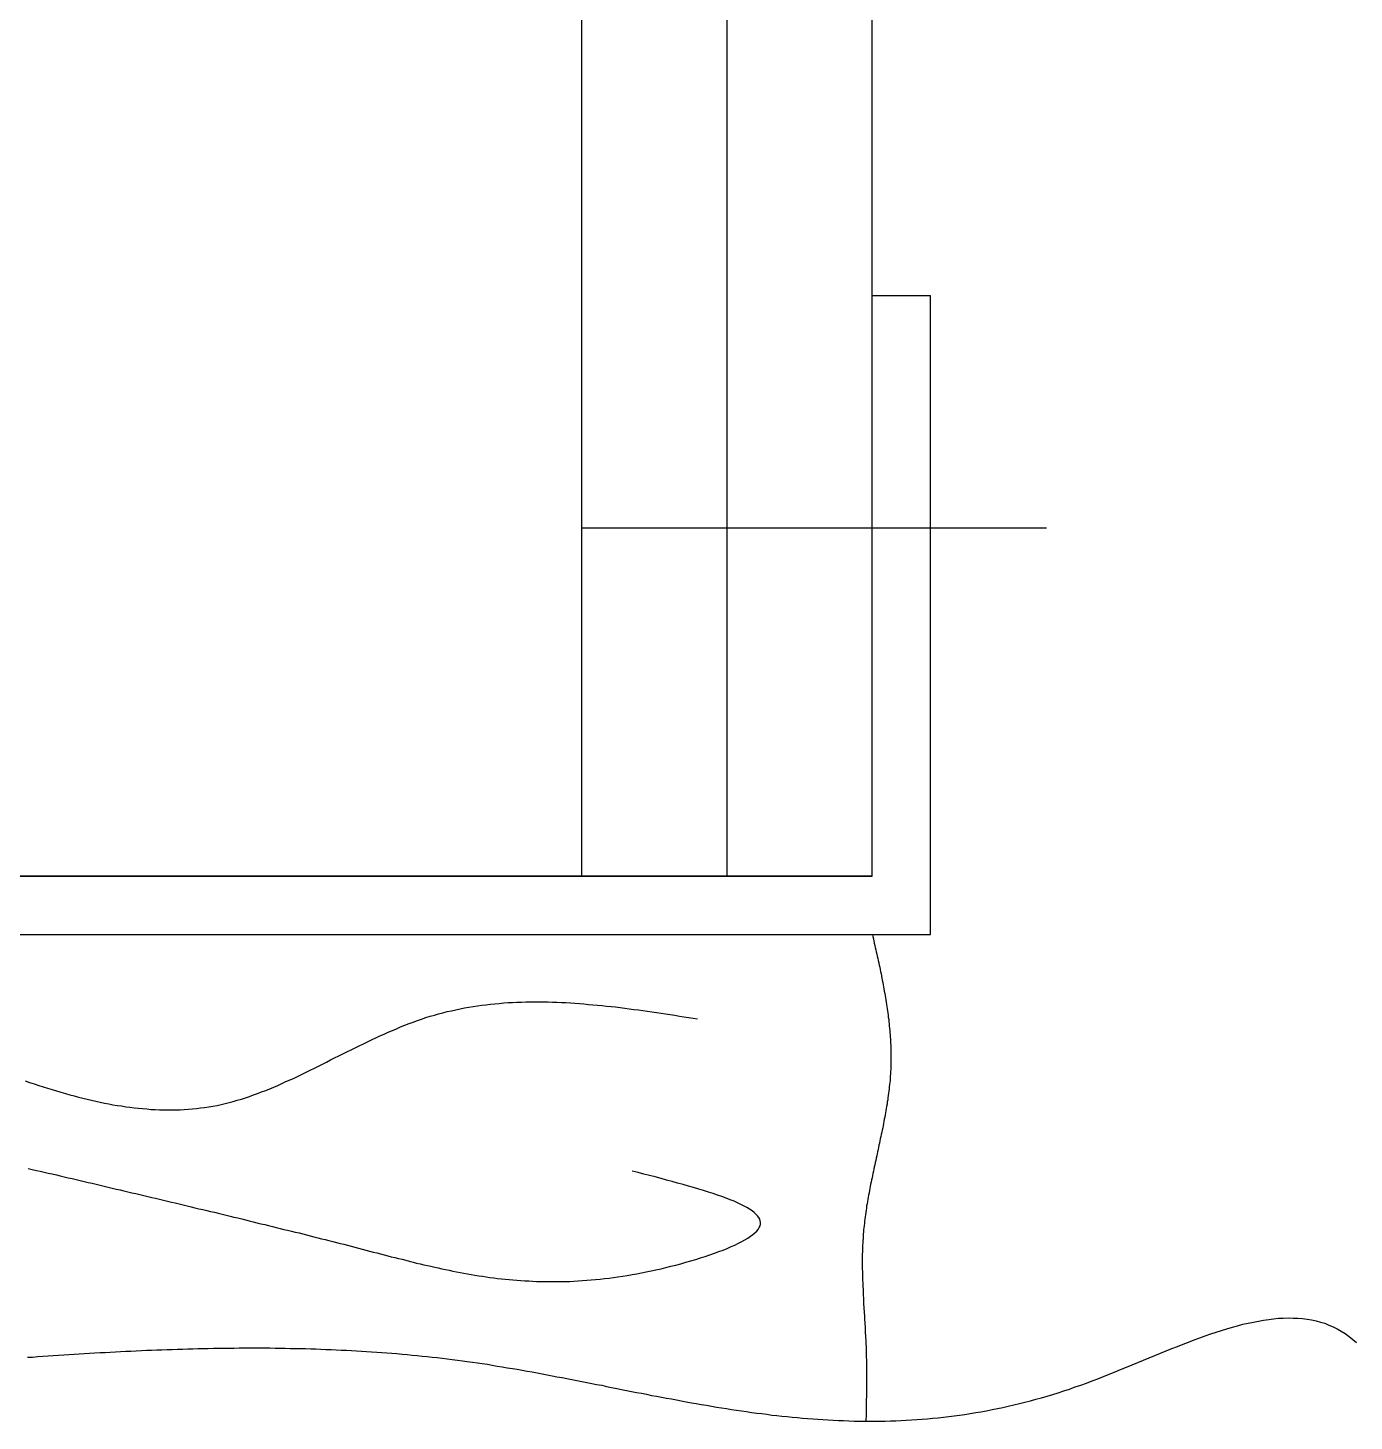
# Model space of a CAD drawing. Extents: x 443 to 1217, y -1921 to -677.
# Drawn here: x 764.31 to 774.9, y -874.62 to -863.5 of the extents above; entities that cross this region are included whole.
import ezdxf

# ---------------------------------------------------------------- set-up
doc = ezdxf.new("R2010")
doc.units = 0
doc.header["$MEASUREMENT"] = 0
doc.linetypes.add('CENTER', pattern=[12.2, 5, -0.8, 0.6, -0.8, 5])
for name, color, linetype in [('1', 7, 'CONTINUOUS'), ('2', 2, 'CONTINUOUS'), ('3', 8, 'CONTINUOUS'), ('6', 7, 'CONTINUOUS')]:
    doc.layers.add(name, color=color, linetype=linetype)

msp = doc.modelspace()

# ---------------------------------------------------------------- linework, layer by layer
at = {"layer": '1', "color": 7}
for p, q in [((771.05, -870.732), (771.053, -870.749)), ((771.053, -870.749), (771.058, -870.766)), ((771.058, -870.766), (771.061, -870.784)), ((771.061, -870.784), (771.065, -870.801)), ((771.065, -870.801), (771.07, -870.819)), ((771.07, -870.819), (771.073, -870.836)), ((771.073, -870.836), (771.077, -870.854)), ((771.077, -870.854), (771.08, -870.871)), ((771.08, -870.871), (771.085, -870.889)), ((771.085, -870.889), (771.088, -870.906)), ((771.088, -870.906), (771.092, -870.923)), ((771.092, -870.923), (771.096, -870.941)), ((771.096, -870.941), (771.1, -870.958)), ((771.1, -870.958), (771.103, -870.976)), ((771.103, -870.976), (771.108, -870.993)), ((771.108, -870.993), (771.111, -871.011)), ((771.111, -871.011), (771.114, -871.028)), ((771.114, -871.028), (771.119, -871.045)), ((771.119, -871.045), (771.122, -871.063)), ((771.122, -871.063), (771.125, -871.08)), ((771.125, -871.08), (771.128, -871.098)), ((771.128, -871.098), (771.132, -871.115)), ((771.132, -871.115), (771.135, -871.133)), ((771.135, -871.133), (771.138, -871.15)), ((771.138, -871.15), (771.141, -871.167)), ((771.141, -871.167), (771.145, -871.185)), ((771.145, -871.185), (771.148, -871.202)), ((771.148, -871.202), (771.151, -871.22)), ((771.151, -871.22), (771.155, -871.237)), ((771.155, -871.237), (771.157, -871.255)), ((771.157, -871.255), (771.16, -871.272)), ((767.553, -871.376), (767.586, -871.366)), ((767.586, -871.366), (767.62, -871.357)), ((767.62, -871.357), (767.655, -871.348)), ((767.655, -871.348), (767.689, -871.341)), ((767.689, -871.341), (767.724, -871.333)), ((767.724, -871.333), (767.758, -871.326)), ((767.758, -871.326), (767.792, -871.319)), ((767.792, -871.319), (767.827, -871.312)), ((767.827, -871.312), (767.862, -871.307)), ((767.862, -871.307), (767.896, -871.302)), ((767.896, -871.302), (767.931, -871.297)), ((767.931, -871.297), (767.966, -871.293)), ((767.966, -871.293), (768.001, -871.288)), ((768.001, -871.288), (768.035, -871.285)), ((768.035, -871.285), (768.071, -871.282)), ((768.071, -871.282), (768.106, -871.279)), ((768.106, -871.279), (768.141, -871.276)), ((768.141, -871.276), (768.176, -871.274)), ((768.176, -871.274), (768.212, -871.273)), ((768.212, -871.273), (768.247, -871.272)), ((768.247, -871.272), (768.283, -871.271)), ((768.283, -871.271), (768.318, -871.27)), ((768.318, -871.27), (768.354, -871.27)), ((768.354, -871.27), (768.389, -871.27)), ((768.389, -871.27), (768.425, -871.27)), ((768.425, -871.27), (768.46, -871.271)), ((768.46, -871.271), (768.496, -871.272)), ((768.496, -871.272), (768.531, -871.273)), ((768.531, -871.273), (768.567, -871.275)), ((768.567, -871.275), (768.603, -871.276)), ((768.603, -871.276), (768.639, -871.279)), ((768.639, -871.279), (768.675, -871.281)), ((768.675, -871.281), (768.711, -871.284)), ((768.711, -871.284), (768.747, -871.286)), ((768.747, -871.286), (768.783, -871.29)), ((768.783, -871.29), (768.819, -871.293)), ((768.819, -871.293), (768.855, -871.296)), ((768.855, -871.296), (768.891, -871.299)), ((768.891, -871.299), (768.927, -871.304)), ((768.927, -871.304), (768.964, -871.307)), ((768.964, -871.307), (769, -871.311)), ((769, -871.311), (769.036, -871.316)), ((769.036, -871.316), (769.072, -871.32)), ((769.072, -871.32), (769.109, -871.326)), ((769.109, -871.326), (769.145, -871.33)), ((769.145, -871.33), (769.181, -871.334)), ((769.181, -871.334), (769.217, -871.34)), ((769.217, -871.34), (769.254, -871.345)), ((769.254, -871.345), (769.29, -871.349)), ((769.29, -871.349), (769.327, -871.355)), ((769.327, -871.355), (769.363, -871.36)), ((769.363, -871.36), (769.399, -871.366)), ((769.399, -871.366), (769.436, -871.371)), ((769.436, -871.371), (769.472, -871.377)), ((771.16, -871.272), (771.162, -871.29)), ((771.162, -871.29), (771.165, -871.307)), ((771.165, -871.307), (771.168, -871.324)), ((771.168, -871.324), (771.17, -871.341)), ((771.17, -871.341), (771.172, -871.358)), ((771.172, -871.358), (771.175, -871.376)), ((767.217, -871.498), (767.25, -871.484)), ((767.25, -871.484), (767.283, -871.47)), ((767.283, -871.47), (767.316, -871.457)), ((767.316, -871.457), (767.35, -871.444)), ((767.35, -871.444), (767.384, -871.431)), ((767.384, -871.431), (767.418, -871.419)), ((767.418, -871.419), (767.451, -871.407)), ((767.451, -871.407), (767.485, -871.396)), ((767.485, -871.396), (767.519, -871.385)), ((767.519, -871.385), (767.553, -871.376)), ((769.472, -871.377), (769.509, -871.383)), ((769.509, -871.383), (769.545, -871.389)), ((769.545, -871.389), (769.581, -871.394)), ((769.581, -871.394), (769.618, -871.4)), ((769.618, -871.4), (769.654, -871.405)), ((771.175, -871.376), (771.177, -871.393)), ((771.177, -871.393), (771.18, -871.411)), ((771.18, -871.411), (771.181, -871.428)), ((771.181, -871.428), (771.183, -871.445)), ((771.183, -871.445), (771.185, -871.463)), ((771.185, -871.463), (771.186, -871.48)), ((771.186, -871.48), (771.188, -871.498)), ((766.986, -871.605), (767.019, -871.588)), ((767.019, -871.588), (767.051, -871.573)), ((767.051, -871.573), (767.084, -871.558)), ((767.084, -871.558), (767.117, -871.542)), ((767.117, -871.542), (767.151, -871.527)), ((767.151, -871.527), (767.183, -871.513)), ((767.183, -871.513), (767.217, -871.498)), ((771.188, -871.498), (771.189, -871.515)), ((771.189, -871.515), (771.191, -871.533)), ((771.191, -871.533), (771.193, -871.55)), ((771.193, -871.55), (771.194, -871.567)), ((771.194, -871.567), (771.195, -871.585)), ((771.195, -871.585), (771.195, -871.601)), ((766.756, -871.718), (766.789, -871.702)), ((766.789, -871.702), (766.821, -871.685)), ((766.821, -871.685), (766.854, -871.669)), ((766.854, -871.669), (766.887, -871.652)), ((766.887, -871.652), (766.919, -871.636)), ((766.919, -871.636), (766.952, -871.62)), ((766.952, -871.62), (766.986, -871.605)), ((771.195, -871.601), (771.196, -871.619)), ((771.196, -871.619), (771.197, -871.636)), ((771.197, -871.636), (771.197, -871.654)), ((771.197, -871.654), (771.198, -871.671)), ((771.198, -871.671), (771.198, -871.688)), ((771.198, -871.688), (771.198, -871.706)), ((771.198, -871.706), (771.198, -871.723)), ((766.529, -871.831), (766.562, -871.816)), ((766.562, -871.816), (766.594, -871.8)), ((766.594, -871.8), (766.626, -871.783)), ((766.626, -871.783), (766.659, -871.767)), ((766.659, -871.767), (766.692, -871.751)), ((766.692, -871.751), (766.724, -871.734)), ((766.724, -871.734), (766.756, -871.718)), ((771.196, -871.809), (771.195, -871.827)), ((771.197, -871.792), (771.196, -871.809)), ((771.198, -871.758), (771.197, -871.775)), ((771.197, -871.775), (771.197, -871.792)), ((771.198, -871.723), (771.198, -871.741)), ((771.198, -871.741), (771.198, -871.758)), ((764.284, -871.901), (764.321, -871.913)), ((764.321, -871.913), (764.357, -871.925)), ((764.357, -871.925), (764.393, -871.937)), ((766.303, -871.937), (766.335, -871.922)), ((766.335, -871.922), (766.367, -871.907)), ((766.367, -871.907), (766.4, -871.893)), ((766.4, -871.893), (766.432, -871.878)), ((766.432, -871.878), (766.465, -871.863)), ((766.465, -871.863), (766.497, -871.848)), ((766.497, -871.848), (766.529, -871.831)), ((771.188, -871.914), (771.186, -871.93)), ((771.191, -871.897), (771.188, -871.914)), ((771.192, -871.879), (771.191, -871.897)), ((771.193, -871.862), (771.192, -871.879)), ((771.194, -871.844), (771.193, -871.862)), ((771.195, -871.827), (771.194, -871.844)), ((764.393, -871.937), (764.429, -871.948)), ((764.429, -871.948), (764.464, -871.959)), ((764.464, -871.959), (764.5, -871.97)), ((764.5, -871.97), (764.536, -871.981)), ((764.536, -871.981), (764.571, -871.991)), ((764.571, -871.991), (764.606, -872.001)), ((764.606, -872.001), (764.642, -872.011)), ((764.642, -872.011), (764.677, -872.021)), ((764.677, -872.021), (764.711, -872.03)), ((764.711, -872.03), (764.746, -872.038)), ((764.746, -872.038), (764.78, -872.047)), ((766.012, -872.046), (766.044, -872.036)), ((766.044, -872.036), (766.076, -872.025)), ((766.076, -872.025), (766.109, -872.013)), ((766.109, -872.013), (766.141, -872.002)), ((766.141, -872.002), (766.173, -871.989)), ((766.173, -871.989), (766.206, -871.977)), ((766.206, -871.977), (766.238, -871.964)), ((766.238, -871.964), (766.27, -871.95)), ((766.27, -871.95), (766.303, -871.937)), ((771.174, -872.035), (771.172, -872.051)), ((771.176, -872.018), (771.174, -872.035)), ((771.179, -872), (771.176, -872.018)), ((771.181, -871.983), (771.179, -872)), ((771.183, -871.965), (771.181, -871.983)), ((771.185, -871.948), (771.183, -871.965)), ((771.186, -871.93), (771.185, -871.948)), ((764.78, -872.047), (764.815, -872.055)), ((764.815, -872.055), (764.85, -872.063)), ((764.85, -872.063), (764.884, -872.07)), ((764.884, -872.07), (764.919, -872.078)), ((764.919, -872.078), (764.952, -872.084)), ((764.952, -872.084), (764.986, -872.091)), ((764.986, -872.091), (765.021, -872.096)), ((765.021, -872.096), (765.055, -872.101)), ((765.055, -872.101), (765.089, -872.107)), ((765.089, -872.107), (765.122, -872.111)), ((765.122, -872.111), (765.156, -872.116)), ((765.156, -872.116), (765.19, -872.119)), ((765.19, -872.119), (765.223, -872.122)), ((765.223, -872.122), (765.256, -872.125)), ((765.256, -872.125), (765.29, -872.128)), ((765.29, -872.128), (765.323, -872.13)), ((765.323, -872.13), (765.357, -872.131)), ((765.357, -872.131), (765.389, -872.132)), ((765.389, -872.132), (765.423, -872.132)), ((765.423, -872.132), (765.456, -872.132)), ((765.456, -872.132), (765.489, -872.132)), ((765.489, -872.132), (765.522, -872.131)), ((765.522, -872.131), (765.555, -872.129)), ((765.555, -872.129), (765.588, -872.127)), ((765.588, -872.127), (765.62, -872.124)), ((765.62, -872.124), (765.653, -872.121)), ((765.653, -872.121), (765.686, -872.117)), ((765.686, -872.117), (765.718, -872.112)), ((765.718, -872.112), (765.751, -872.108)), ((765.751, -872.108), (765.784, -872.103)), ((765.784, -872.103), (765.817, -872.096)), ((765.817, -872.096), (765.849, -872.089)), ((765.849, -872.089), (765.882, -872.082)), ((765.882, -872.082), (765.915, -872.074)), ((765.915, -872.074), (765.946, -872.066)), ((765.946, -872.066), (765.979, -872.056)), ((765.979, -872.056), (766.012, -872.046)), ((771.158, -872.139), (771.155, -872.155)), ((771.161, -872.121), (771.158, -872.139)), ((771.163, -872.104), (771.161, -872.121)), ((771.167, -872.086), (771.163, -872.104)), ((771.169, -872.069), (771.167, -872.086)), ((771.172, -872.051), (771.169, -872.069)), ((771.135, -872.26), (771.132, -872.276)), ((771.138, -872.242), (771.135, -872.26)), ((771.141, -872.225), (771.138, -872.242)), ((771.145, -872.207), (771.141, -872.225)), ((771.148, -872.19), (771.145, -872.207)), ((771.151, -872.172), (771.148, -872.19)), ((771.155, -872.155), (771.151, -872.172)), ((771.113, -872.363), (771.11, -872.379)), ((771.117, -872.346), (771.113, -872.363)), ((771.121, -872.328), (771.117, -872.346)), ((771.124, -872.311), (771.121, -872.328)), ((771.128, -872.293), (771.124, -872.311)), ((771.132, -872.276), (771.128, -872.293)), ((771.087, -872.484), (771.084, -872.5)), ((771.091, -872.467), (771.087, -872.484)), ((771.095, -872.449), (771.091, -872.467)), ((771.099, -872.432), (771.095, -872.449)), ((771.102, -872.414), (771.099, -872.432)), ((771.107, -872.397), (771.102, -872.414)), ((771.11, -872.379), (771.107, -872.397)), ((771.065, -872.588), (771.061, -872.605)), ((771.068, -872.57), (771.065, -872.588)), ((771.073, -872.553), (771.068, -872.57)), ((771.076, -872.535), (771.073, -872.553)), ((771.079, -872.518), (771.076, -872.535)), ((771.084, -872.5), (771.079, -872.518)), ((764.31, -872.6), (764.342, -872.607)), ((764.342, -872.607), (764.375, -872.615)), ((764.375, -872.615), (764.406, -872.621)), ((764.406, -872.621), (764.438, -872.629)), ((764.438, -872.629), (764.47, -872.637)), ((764.47, -872.637), (764.502, -872.644)), ((764.502, -872.644), (764.534, -872.652)), ((764.534, -872.652), (764.565, -872.659)), ((764.565, -872.659), (764.597, -872.667)), ((764.597, -872.667), (764.629, -872.674)), ((764.629, -872.674), (764.661, -872.681)), ((764.661, -872.681), (764.693, -872.689)), ((764.693, -872.689), (764.725, -872.697)), ((764.725, -872.697), (764.756, -872.704)), ((764.756, -872.704), (764.789, -872.712)), ((769.179, -872.633), (769.133, -872.621)), ((769.226, -872.645), (769.179, -872.633)), ((769.271, -872.656), (769.226, -872.645)), ((769.316, -872.668), (769.271, -872.656)), ((769.362, -872.68), (769.316, -872.668)), ((769.406, -872.692), (769.362, -872.68)), ((769.451, -872.704), (769.406, -872.692)), ((769.495, -872.716), (769.451, -872.704)), ((771.043, -872.691), (771.039, -872.709)), ((771.047, -872.674), (771.043, -872.691)), ((771.05, -872.656), (771.047, -872.674)), ((771.053, -872.639), (771.05, -872.656)), ((771.058, -872.621), (771.053, -872.639)), ((771.061, -872.605), (771.058, -872.621)), ((764.789, -872.712), (764.82, -872.718)), ((764.82, -872.718), (764.852, -872.726)), ((764.852, -872.726), (764.884, -872.734)), ((764.884, -872.734), (764.915, -872.741)), ((764.915, -872.741), (764.947, -872.749)), ((764.947, -872.749), (764.979, -872.756)), ((764.979, -872.756), (765.011, -872.764)), ((765.011, -872.764), (765.043, -872.771)), ((765.043, -872.771), (765.074, -872.778)), ((765.074, -872.778), (765.106, -872.786)), ((765.106, -872.786), (765.138, -872.794)), ((765.138, -872.794), (765.169, -872.801)), ((765.169, -872.801), (765.201, -872.809)), ((765.201, -872.809), (765.232, -872.816)), ((765.232, -872.816), (765.264, -872.823)), ((769.538, -872.728), (769.495, -872.716)), ((769.581, -872.74), (769.538, -872.728)), ((769.622, -872.752), (769.581, -872.74)), ((769.663, -872.764), (769.622, -872.752)), ((769.702, -872.776), (769.663, -872.764)), ((769.741, -872.788), (769.702, -872.776)), ((769.778, -872.801), (769.741, -872.788)), ((769.814, -872.813), (769.778, -872.801)), ((769.849, -872.825), (769.814, -872.813)), ((771.019, -872.812), (771.016, -872.829)), ((771.023, -872.795), (771.019, -872.812)), ((771.026, -872.777), (771.023, -872.795)), ((771.029, -872.761), (771.026, -872.777)), ((771.032, -872.743), (771.029, -872.761)), ((771.036, -872.726), (771.032, -872.743)), ((771.039, -872.709), (771.036, -872.726)), ((765.264, -872.823), (765.296, -872.831)), ((765.296, -872.831), (765.327, -872.838)), ((765.327, -872.838), (765.359, -872.846)), ((765.359, -872.846), (765.389, -872.853)), ((765.389, -872.853), (765.421, -872.861)), ((765.421, -872.861), (765.453, -872.869)), ((765.453, -872.869), (765.484, -872.875)), ((765.484, -872.875), (765.516, -872.883)), ((765.516, -872.883), (765.547, -872.891)), ((765.547, -872.891), (765.578, -872.898)), ((765.578, -872.898), (765.61, -872.906)), ((765.61, -872.906), (765.641, -872.913)), ((765.641, -872.913), (765.672, -872.921)), ((765.672, -872.921), (765.703, -872.928)), ((765.703, -872.928), (765.735, -872.935)), ((769.883, -872.837), (769.849, -872.825)), ((769.914, -872.85), (769.883, -872.837)), ((769.945, -872.862), (769.914, -872.85)), ((769.973, -872.875), (769.945, -872.862)), ((770, -872.887), (769.973, -872.875)), ((770.025, -872.9), (770, -872.887)), ((770.048, -872.912), (770.025, -872.9)), ((770.069, -872.925), (770.048, -872.912)), ((770.089, -872.938), (770.069, -872.925)), ((771.002, -872.917), (770.999, -872.934)), ((771.004, -872.899), (771.002, -872.917)), ((771.007, -872.882), (771.004, -872.899)), ((771.01, -872.864), (771.007, -872.882)), ((771.013, -872.847), (771.01, -872.864)), ((771.016, -872.829), (771.013, -872.847)), ((765.735, -872.935), (765.765, -872.943)), ((765.765, -872.943), (765.797, -872.95)), ((765.797, -872.95), (765.827, -872.958)), ((765.827, -872.958), (765.859, -872.966)), ((765.859, -872.966), (765.89, -872.973)), ((765.89, -872.973), (765.921, -872.98)), ((765.921, -872.98), (765.952, -872.988)), ((765.952, -872.988), (765.982, -872.995)), ((765.982, -872.995), (766.014, -873.003)), ((766.014, -873.003), (766.044, -873.01)), ((766.044, -873.01), (766.075, -873.018)), ((766.075, -873.018), (766.105, -873.026)), ((766.105, -873.026), (766.136, -873.033)), ((766.136, -873.033), (766.168, -873.041)), ((766.168, -873.041), (766.198, -873.047)), ((770.105, -872.952), (770.089, -872.938)), ((770.12, -872.965), (770.105, -872.952)), ((770.132, -872.978), (770.12, -872.965)), ((770.142, -872.991), (770.132, -872.978)), ((770.15, -873.004), (770.142, -872.991)), ((770.155, -873.017), (770.15, -873.004)), ((770.157, -873.031), (770.155, -873.017)), ((770.156, -873.044), (770.157, -873.031)), ((770.986, -873.038), (770.983, -873.055)), ((770.988, -873.021), (770.986, -873.038)), ((770.99, -873.004), (770.988, -873.021)), ((770.992, -872.986), (770.99, -873.004)), ((770.994, -872.969), (770.992, -872.986)), ((770.997, -872.952), (770.994, -872.969)), ((770.999, -872.934), (770.997, -872.952)), ((766.198, -873.047), (766.229, -873.055)), ((766.229, -873.055), (766.259, -873.063)), ((766.259, -873.063), (766.29, -873.07)), ((766.29, -873.07), (766.32, -873.078)), ((766.32, -873.078), (766.351, -873.086)), ((766.351, -873.086), (766.38, -873.093)), ((766.38, -873.093), (766.411, -873.101)), ((766.411, -873.101), (766.441, -873.108)), ((766.441, -873.108), (766.472, -873.115)), ((766.472, -873.115), (766.501, -873.123)), ((766.501, -873.123), (766.532, -873.13)), ((766.532, -873.13), (766.561, -873.138)), ((766.561, -873.138), (766.591, -873.146)), ((766.591, -873.146), (766.621, -873.153)), ((770.055, -873.155), (770.077, -873.141)), ((770.077, -873.141), (770.095, -873.128)), ((770.095, -873.128), (770.112, -873.114)), ((770.112, -873.114), (770.126, -873.1)), ((770.126, -873.1), (770.138, -873.086)), ((770.138, -873.086), (770.146, -873.071)), ((770.146, -873.071), (770.153, -873.058)), ((770.153, -873.058), (770.156, -873.044)), ((770.976, -873.142), (770.975, -873.16)), ((770.977, -873.125), (770.976, -873.142)), ((770.978, -873.107), (770.977, -873.125)), ((770.98, -873.09), (770.978, -873.107)), ((770.981, -873.073), (770.98, -873.09)), ((770.983, -873.055), (770.981, -873.073)), ((766.621, -873.153), (766.651, -873.161)), ((766.651, -873.161), (766.681, -873.168)), ((766.681, -873.168), (766.711, -873.176)), ((766.711, -873.176), (766.741, -873.184)), ((766.741, -873.184), (766.77, -873.191)), ((766.77, -873.191), (766.8, -873.198)), ((766.8, -873.198), (766.829, -873.205)), ((766.829, -873.205), (766.858, -873.213)), ((766.858, -873.213), (766.888, -873.221)), ((766.888, -873.221), (766.917, -873.228)), ((766.917, -873.228), (766.947, -873.236)), ((766.947, -873.236), (766.976, -873.244)), ((766.976, -873.244), (767.006, -873.251)), ((767.006, -873.251), (767.035, -873.259)), ((767.035, -873.259), (767.063, -873.267)), ((769.824, -873.264), (769.858, -873.251)), ((769.858, -873.251), (769.89, -873.238)), ((769.89, -873.238), (769.922, -873.224)), ((769.922, -873.224), (769.952, -873.211)), ((769.952, -873.211), (769.981, -873.197)), ((769.981, -873.197), (770.007, -873.184)), ((770.007, -873.184), (770.032, -873.17)), ((770.032, -873.17), (770.055, -873.155)), ((770.971, -873.231), (770.97, -873.248)), ((770.97, -873.248), (770.97, -873.265)), ((770.973, -873.196), (770.971, -873.213)), ((770.971, -873.213), (770.971, -873.231)), ((770.974, -873.177), (770.973, -873.196)), ((770.975, -873.16), (770.974, -873.177)), ((767.063, -873.267), (767.093, -873.274)), ((767.093, -873.274), (767.122, -873.282)), ((767.122, -873.282), (767.151, -873.288)), ((767.151, -873.288), (767.18, -873.296)), ((767.18, -873.296), (767.208, -873.304)), ((767.208, -873.304), (767.238, -873.311)), ((767.238, -873.311), (767.266, -873.319)), ((767.266, -873.319), (767.294, -873.325)), ((767.294, -873.325), (767.324, -873.333)), ((767.324, -873.333), (767.352, -873.341)), ((767.352, -873.341), (767.382, -873.347)), ((767.382, -873.347), (767.41, -873.355)), ((767.41, -873.355), (767.439, -873.361)), ((767.439, -873.361), (767.468, -873.368)), ((767.468, -873.368), (767.497, -873.374)), ((767.497, -873.374), (767.525, -873.381)), ((769.44, -873.381), (769.481, -873.371)), ((769.481, -873.371), (769.521, -873.36)), ((769.521, -873.36), (769.56, -873.349)), ((769.56, -873.349), (769.599, -873.338)), ((769.599, -873.338), (769.639, -873.326)), ((769.639, -873.326), (769.677, -873.314)), ((769.677, -873.314), (769.715, -873.302)), ((769.715, -873.302), (769.752, -873.29)), ((769.752, -873.29), (769.788, -873.277)), ((769.788, -873.277), (769.824, -873.264)), ((770.97, -873.265), (770.969, -873.283)), ((770.969, -873.283), (770.969, -873.3)), ((770.969, -873.3), (770.969, -873.318)), ((770.969, -873.318), (770.969, -873.335)), ((770.969, -873.335), (770.969, -873.353)), ((770.969, -873.353), (770.969, -873.37)), ((770.969, -873.37), (770.969, -873.387)), ((767.525, -873.381), (767.555, -873.387)), ((767.555, -873.387), (767.583, -873.394)), ((767.583, -873.394), (767.613, -873.401)), ((767.613, -873.401), (767.642, -873.407)), ((767.642, -873.407), (767.67, -873.413)), ((767.67, -873.413), (767.7, -873.419)), ((767.7, -873.419), (767.729, -873.425)), ((767.729, -873.425), (767.759, -873.43)), ((767.759, -873.43), (767.788, -873.435)), ((767.788, -873.435), (767.818, -873.441)), ((767.818, -873.441), (767.847, -873.446)), ((767.847, -873.446), (767.876, -873.451)), ((767.876, -873.451), (767.907, -873.456)), ((767.907, -873.456), (767.936, -873.46)), ((767.936, -873.46), (767.967, -873.465)), ((767.967, -873.465), (767.996, -873.469)), ((767.996, -873.469), (768.027, -873.472)), ((768.027, -873.472), (768.057, -873.477)), ((768.057, -873.477), (768.088, -873.48)), ((768.088, -873.48), (768.118, -873.483)), ((768.118, -873.483), (768.149, -873.487)), ((768.84, -873.487), (768.875, -873.483)), ((768.875, -873.483), (768.911, -873.479)), ((768.911, -873.479), (768.947, -873.475)), ((768.947, -873.475), (768.983, -873.47)), ((768.983, -873.47), (769.018, -873.465)), ((769.018, -873.465), (769.056, -873.459)), ((769.056, -873.459), (769.093, -873.453)), ((769.093, -873.453), (769.131, -873.447)), ((769.131, -873.447), (769.168, -873.44)), ((769.168, -873.44), (769.206, -873.433)), ((769.206, -873.433), (769.244, -873.426)), ((769.244, -873.426), (769.283, -873.418)), ((769.283, -873.418), (769.321, -873.409)), ((769.321, -873.409), (769.362, -873.401)), ((769.362, -873.401), (769.401, -873.391)), ((769.401, -873.391), (769.44, -873.381)), ((770.969, -873.387), (770.969, -873.405)), ((770.969, -873.405), (770.97, -873.422)), ((770.97, -873.422), (770.97, -873.44)), ((770.97, -873.44), (770.97, -873.457)), ((770.97, -873.457), (770.971, -873.476)), ((770.971, -873.476), (770.971, -873.493)), ((768.149, -873.487), (768.18, -873.489)), ((768.18, -873.489), (768.211, -873.492)), ((768.211, -873.492), (768.243, -873.494)), ((768.243, -873.494), (768.274, -873.496)), ((768.274, -873.496), (768.306, -873.498)), ((768.306, -873.498), (768.337, -873.5)), ((768.337, -873.5), (768.369, -873.501)), ((768.369, -873.501), (768.402, -873.502)), ((768.402, -873.502), (768.434, -873.503)), ((768.434, -873.503), (768.466, -873.503)), ((768.466, -873.503), (768.499, -873.503)), ((768.499, -873.503), (768.532, -873.503)), ((768.532, -873.503), (768.565, -873.502)), ((768.565, -873.502), (768.599, -873.502)), ((768.599, -873.502), (768.633, -873.501)), ((768.633, -873.501), (768.666, -873.499)), ((768.666, -873.499), (768.7, -873.498)), ((768.7, -873.498), (768.735, -873.495)), ((768.735, -873.495), (768.769, -873.492)), ((768.769, -873.492), (768.804, -873.49)), ((768.804, -873.49), (768.84, -873.487)), ((770.971, -873.493), (770.973, -873.511)), ((770.973, -873.511), (770.973, -873.528)), ((770.973, -873.528), (770.974, -873.545)), ((770.974, -873.545), (770.975, -873.563)), ((770.975, -873.563), (770.975, -873.58)), ((770.975, -873.58), (770.976, -873.598)), ((770.976, -873.598), (770.977, -873.615)), ((770.977, -873.615), (770.978, -873.634)), ((770.978, -873.634), (770.979, -873.651)), ((770.979, -873.651), (770.979, -873.669)), ((770.979, -873.669), (770.98, -873.686)), ((770.98, -873.686), (770.981, -873.704)), ((770.981, -873.704), (770.982, -873.721)), ((770.982, -873.721), (770.983, -873.738)), ((770.983, -873.738), (770.985, -873.756)), ((770.985, -873.756), (770.986, -873.774)), ((770.986, -873.774), (770.987, -873.792)), ((770.987, -873.792), (770.988, -873.809)), ((770.988, -873.809), (770.989, -873.827)), ((770.989, -873.827), (770.99, -873.844)), ((770.99, -873.844), (770.991, -873.862)), ((770.991, -873.862), (770.991, -873.879)), ((770.991, -873.879), (770.992, -873.898)), ((770.992, -873.898), (770.993, -873.915)), ((770.993, -873.915), (770.994, -873.932)), ((770.994, -873.932), (770.995, -873.95)), ((770.995, -873.95), (770.997, -873.967)), ((770.997, -873.967), (770.997, -873.985)), ((770.997, -873.985), (770.998, -874.002)), ((770.998, -874.002), (770.999, -874.02)), ((770.999, -874.02), (770.999, -874.038)), ((770.999, -874.038), (771, -874.056)), ((771, -874.056), (771, -874.073)), ((771, -874.073), (771.001, -874.09)), ((771.001, -874.09), (771.001, -874.108)), ((771.001, -874.108), (771.002, -874.125)), ((771.002, -874.125), (771.002, -874.143)), ((771.002, -874.143), (771.002, -874.16)), ((771.002, -874.16), (771.003, -874.179)), ((771.003, -874.179), (771.003, -874.196)), ((771.003, -874.196), (771.003, -874.214)), ((771.003, -874.214), (771.003, -874.231)), ((771.003, -874.231), (771.003, -874.248)), ((771.003, -874.248), (771.003, -874.266)), ((771.003, -874.354), (771.002, -874.372)), ((771.002, -874.372), (771.002, -874.389)), ((771.003, -874.266), (771.003, -874.283)), ((771.003, -874.283), (771.003, -874.301)), ((771.003, -874.301), (771.003, -874.318)), ((771.003, -874.318), (771.003, -874.336)), ((771.003, -874.336), (771.003, -874.354)), ((771.001, -874.476), (771, -874.494)), ((771.002, -874.424), (771.001, -874.441)), ((771.001, -874.441), (771.001, -874.459)), ((771.001, -874.459), (771.001, -874.476)), ((771.002, -874.389), (771.002, -874.406)), ((771.002, -874.406), (771.002, -874.424)), ((770.999, -874.582), (770.998, -874.599)), ((771, -874.529), (770.999, -874.547)), ((770.999, -874.547), (770.999, -874.564)), ((770.999, -874.564), (770.999, -874.582)), ((771, -874.494), (771, -874.511)), ((771, -874.511), (771, -874.529)), ((770.998, -874.599), (770.998, -874.617))]:
    msp.add_line(p, q, dxfattribs=at)
at = {"layer": '2', "linetype": 'Continuous'}
for p, q in [((771.049, -870.268), (771.049, -853.495)), ((769.89, -870.268), (769.89, -854.468)), ((768.731, -870.268), (768.731, -854.81))]:
    msp.add_line(p, q, dxfattribs=at)
at = {"layer": '3', "color": 3}
for p, q in [((774.092, -873.826), (774.132, -873.818)), ((774.132, -873.818), (774.173, -873.81)), ((774.173, -873.81), (774.214, -873.805)), ((774.214, -873.805), (774.253, -873.801)), ((774.253, -873.801), (774.292, -873.796)), ((774.292, -873.796), (774.331, -873.794)), ((774.331, -873.794), (774.371, -873.793)), ((774.371, -873.793), (774.409, -873.794)), ((774.409, -873.794), (774.446, -873.795)), ((774.446, -873.795), (774.483, -873.798)), ((774.483, -873.798), (774.52, -873.803)), ((774.52, -873.803), (774.556, -873.809)), ((774.556, -873.809), (774.592, -873.817)), ((774.592, -873.817), (774.627, -873.826)), ((773.707, -873.937), (773.751, -873.921)), ((773.751, -873.921), (773.794, -873.906)), ((773.794, -873.906), (773.838, -873.893)), ((773.838, -873.893), (773.881, -873.88)), ((773.881, -873.88), (773.924, -873.867)), ((773.924, -873.867), (773.966, -873.855)), ((773.966, -873.855), (774.008, -873.844)), ((774.008, -873.844), (774.05, -873.834)), ((774.05, -873.834), (774.092, -873.826)), ((774.627, -873.826), (774.662, -873.836)), ((774.662, -873.836), (774.695, -873.85)), ((774.695, -873.85), (774.728, -873.864)), ((774.728, -873.864), (774.761, -873.88)), ((774.761, -873.88), (774.793, -873.898)), ((774.793, -873.898), (774.824, -873.918)), ((774.824, -873.918), (774.856, -873.94)), ((765.501, -874.042), (765.542, -874.041)), ((765.542, -874.041), (765.583, -874.04)), ((765.583, -874.04), (765.624, -874.039)), ((765.624, -874.039), (765.665, -874.038)), ((765.665, -874.038), (765.707, -874.037)), ((765.707, -874.037), (765.747, -874.036)), ((765.747, -874.036), (765.788, -874.035)), ((765.788, -874.035), (765.83, -874.035)), ((765.83, -874.035), (765.87, -874.034)), ((765.87, -874.034), (765.911, -874.034)), ((765.911, -874.034), (765.953, -874.034)), ((765.953, -874.034), (765.993, -874.033)), ((765.993, -874.033), (766.035, -874.033)), ((766.035, -874.033), (766.075, -874.033)), ((766.075, -874.033), (766.116, -874.033)), ((766.116, -874.033), (766.157, -874.033)), ((766.157, -874.033), (766.198, -874.033)), ((766.198, -874.033), (766.238, -874.033)), ((766.238, -874.033), (766.28, -874.034)), ((766.28, -874.034), (766.32, -874.034)), ((766.32, -874.034), (766.361, -874.035)), ((766.361, -874.035), (766.402, -874.036)), ((766.402, -874.036), (766.443, -874.036)), ((766.443, -874.036), (766.484, -874.037)), ((766.484, -874.037), (766.524, -874.038)), ((766.524, -874.038), (766.565, -874.039)), ((766.565, -874.039), (766.606, -874.04)), ((766.606, -874.04), (766.646, -874.042)), ((773.395, -874.056), (773.441, -874.038)), ((773.441, -874.038), (773.486, -874.02)), ((773.486, -874.02), (773.53, -874.002)), ((773.53, -874.002), (773.575, -873.986)), ((773.575, -873.986), (773.619, -873.968)), ((773.619, -873.968), (773.663, -873.952)), ((773.663, -873.952), (773.707, -873.937)), ((774.856, -873.94), (774.885, -873.964)), ((774.885, -873.964), (774.914, -873.989)), ((764.303, -874.107), (764.344, -874.105)), ((764.344, -874.105), (764.386, -874.101)), ((764.386, -874.101), (764.427, -874.098)), ((764.427, -874.098), (764.468, -874.096)), ((764.468, -874.096), (764.51, -874.093)), ((764.51, -874.093), (764.551, -874.09)), ((764.551, -874.09), (764.593, -874.087)), ((764.593, -874.087), (764.634, -874.085)), ((764.634, -874.085), (764.676, -874.082)), ((764.676, -874.082), (764.717, -874.08)), ((764.717, -874.08), (764.758, -874.077)), ((764.758, -874.077), (764.8, -874.075)), ((764.8, -874.075), (764.841, -874.072)), ((764.841, -874.072), (764.883, -874.07)), ((764.883, -874.07), (764.924, -874.068)), ((764.924, -874.068), (764.965, -874.065)), ((764.965, -874.065), (765.006, -874.063)), ((765.006, -874.063), (765.047, -874.061)), ((765.047, -874.061), (765.089, -874.059)), ((765.089, -874.059), (765.13, -874.057)), ((765.13, -874.057), (765.171, -874.056)), ((765.171, -874.056), (765.213, -874.053)), ((765.213, -874.053), (765.254, -874.051)), ((765.254, -874.051), (765.295, -874.05)), ((765.295, -874.05), (765.336, -874.048)), ((765.336, -874.048), (765.377, -874.047)), ((765.377, -874.047), (765.419, -874.046)), ((765.419, -874.046), (765.46, -874.044)), ((765.46, -874.044), (765.501, -874.042)), ((766.646, -874.042), (766.687, -874.044)), ((766.687, -874.044), (766.728, -874.046)), ((766.728, -874.046), (766.768, -874.047)), ((766.768, -874.047), (766.808, -874.049)), ((766.808, -874.049), (766.85, -874.051)), ((766.85, -874.051), (766.89, -874.053)), ((766.89, -874.053), (766.93, -874.056)), ((766.93, -874.056), (766.971, -874.058)), ((766.971, -874.058), (767.011, -874.06)), ((767.011, -874.06), (767.051, -874.063)), ((767.051, -874.063), (767.092, -874.065)), ((767.092, -874.065), (767.132, -874.069)), ((767.132, -874.069), (767.173, -874.072)), ((767.173, -874.072), (767.214, -874.075)), ((767.214, -874.075), (767.254, -874.078)), ((767.254, -874.078), (767.294, -874.082)), ((767.294, -874.082), (767.335, -874.085)), ((767.335, -874.085), (767.374, -874.089)), ((767.374, -874.089), (767.414, -874.093)), ((767.414, -874.093), (767.455, -874.097)), ((767.455, -874.097), (767.495, -874.101)), ((767.495, -874.101), (767.535, -874.106)), ((767.535, -874.106), (767.576, -874.11)), ((767.576, -874.11), (767.616, -874.114)), ((767.616, -874.114), (767.655, -874.12)), ((767.655, -874.12), (767.695, -874.124)), ((767.695, -874.124), (767.736, -874.13)), ((767.736, -874.13), (767.776, -874.135)), ((767.776, -874.135), (767.815, -874.141)), ((767.815, -874.141), (767.856, -874.146)), ((767.856, -874.146), (767.896, -874.151)), ((767.896, -874.151), (767.935, -874.158)), ((773.124, -874.168), (773.169, -874.149)), ((773.169, -874.149), (773.214, -874.131)), ((773.214, -874.131), (773.26, -874.111)), ((773.26, -874.111), (773.305, -874.093)), ((773.305, -874.093), (773.351, -874.074)), ((773.351, -874.074), (773.395, -874.056)), ((767.935, -874.158), (767.976, -874.163)), ((767.976, -874.163), (768.015, -874.17)), ((768.015, -874.17), (768.055, -874.177)), ((768.055, -874.177), (768.095, -874.183)), ((768.095, -874.183), (768.135, -874.19)), ((768.135, -874.19), (768.175, -874.196)), ((768.175, -874.196), (768.214, -874.203)), ((768.214, -874.203), (768.253, -874.21)), ((768.253, -874.21), (768.294, -874.217)), ((768.294, -874.217), (768.333, -874.224)), ((768.333, -874.224), (768.373, -874.232)), ((768.373, -874.232), (768.413, -874.239)), ((768.413, -874.239), (768.453, -874.246)), ((768.453, -874.246), (768.492, -874.254)), ((768.492, -874.254), (768.531, -874.262)), ((768.531, -874.262), (768.572, -874.269)), ((772.85, -874.278), (772.896, -874.26)), ((772.896, -874.26), (772.941, -874.242)), ((772.941, -874.242), (772.987, -874.223)), ((772.987, -874.223), (773.032, -874.205)), ((773.032, -874.205), (773.078, -874.186)), ((773.078, -874.186), (773.124, -874.168)), ((768.572, -874.269), (768.611, -874.277)), ((768.611, -874.277), (768.651, -874.284)), ((768.651, -874.284), (768.69, -874.292)), ((768.69, -874.292), (768.73, -874.3)), ((768.73, -874.3), (768.77, -874.308)), ((768.77, -874.308), (768.809, -874.316)), ((768.809, -874.316), (768.848, -874.324)), ((768.848, -874.324), (768.889, -874.331)), ((768.889, -874.331), (768.928, -874.34)), ((768.928, -874.34), (768.968, -874.348)), ((768.968, -874.348), (769.008, -874.355)), ((769.008, -874.355), (769.047, -874.363)), ((769.047, -874.363), (769.087, -874.372)), ((769.087, -874.372), (769.126, -874.379)), ((772.579, -874.376), (772.624, -874.361)), ((772.624, -874.361), (772.669, -874.344)), ((772.669, -874.344), (772.714, -874.329)), ((772.714, -874.329), (772.76, -874.313)), ((772.76, -874.313), (772.805, -874.295)), ((772.805, -874.295), (772.85, -874.278)), ((769.126, -874.379), (769.167, -874.387)), ((769.167, -874.387), (769.206, -874.394)), ((769.206, -874.394), (769.246, -874.402)), ((769.246, -874.402), (769.285, -874.411)), ((769.285, -874.411), (769.326, -874.418)), ((769.326, -874.418), (769.365, -874.426)), ((769.365, -874.426), (769.405, -874.434)), ((769.405, -874.434), (769.445, -874.44)), ((769.445, -874.44), (769.485, -874.448)), ((769.485, -874.448), (769.524, -874.455)), ((769.524, -874.455), (769.564, -874.463)), ((769.564, -874.463), (769.605, -874.47)), ((769.605, -874.47), (769.644, -874.477)), ((769.644, -874.477), (769.684, -874.484)), ((769.684, -874.484), (769.725, -874.49)), ((772.179, -874.488), (772.224, -874.477)), ((772.224, -874.477), (772.267, -874.466)), ((772.267, -874.466), (772.312, -874.454)), ((772.312, -874.454), (772.356, -874.442)), ((772.356, -874.442), (772.4, -874.43)), ((772.4, -874.43), (772.445, -874.417)), ((772.445, -874.417), (772.49, -874.404)), ((772.49, -874.404), (772.534, -874.39)), ((772.534, -874.39), (772.579, -874.376)), ((769.725, -874.49), (769.764, -874.498)), ((769.764, -874.498), (769.804, -874.505)), ((769.804, -874.505), (769.845, -874.511)), ((769.845, -874.511), (769.885, -874.517)), ((769.885, -874.517), (769.925, -874.523)), ((769.925, -874.523), (769.964, -874.53)), ((769.964, -874.53), (770.005, -874.535)), ((770.005, -874.535), (770.045, -874.541)), ((770.045, -874.541), (770.085, -874.547)), ((770.085, -874.547), (770.126, -874.552)), ((770.126, -874.552), (770.166, -874.557)), ((770.166, -874.557), (770.206, -874.562)), ((770.206, -874.562), (770.248, -874.568)), ((770.248, -874.568), (770.288, -874.572)), ((770.288, -874.572), (770.328, -874.576)), ((770.328, -874.576), (770.369, -874.581)), ((770.369, -874.581), (770.41, -874.585)), ((770.41, -874.585), (770.451, -874.588)), ((770.451, -874.588), (770.491, -874.593)), ((770.491, -874.593), (770.532, -874.596)), ((770.532, -874.596), (770.573, -874.599)), ((771.447, -874.602), (771.489, -874.598)), ((771.489, -874.598), (771.532, -874.594)), ((771.532, -874.594), (771.574, -874.59)), ((771.574, -874.59), (771.617, -874.585)), ((771.617, -874.585), (771.659, -874.58)), ((771.659, -874.58), (771.703, -874.574)), ((771.703, -874.574), (771.745, -874.569)), ((771.745, -874.569), (771.788, -874.563)), ((771.788, -874.563), (771.831, -874.556)), ((771.831, -874.556), (771.875, -874.549)), ((771.875, -874.549), (771.917, -874.542)), ((771.917, -874.542), (771.961, -874.534)), ((771.961, -874.534), (772.005, -874.525)), ((772.005, -874.525), (772.048, -874.517)), ((772.048, -874.517), (772.092, -874.508)), ((772.092, -874.508), (772.135, -874.498)), ((772.135, -874.498), (772.179, -874.488)), ((770.573, -874.599), (770.614, -874.602)), ((770.614, -874.602), (770.655, -874.605)), ((770.655, -874.605), (770.696, -874.607)), ((770.696, -874.607), (770.737, -874.609)), ((770.737, -874.609), (770.779, -874.611)), ((770.779, -874.611), (770.82, -874.612)), ((770.82, -874.612), (770.861, -874.615)), ((770.861, -874.615), (770.903, -874.616)), ((770.903, -874.616), (770.944, -874.616)), ((770.944, -874.616), (770.986, -874.617)), ((770.986, -874.617), (771.027, -874.617)), ((771.027, -874.617), (771.068, -874.617)), ((771.068, -874.617), (771.11, -874.617)), ((771.11, -874.617), (771.152, -874.616)), ((771.152, -874.616), (771.194, -874.615)), ((771.194, -874.615), (771.236, -874.614)), ((771.236, -874.614), (771.278, -874.611)), ((771.278, -874.611), (771.32, -874.609)), ((771.32, -874.609), (771.362, -874.607)), ((771.362, -874.607), (771.404, -874.605)), ((771.404, -874.605), (771.447, -874.602))]:
    msp.add_line(p, q, dxfattribs=at)
at = {"layer": '6', "color": 3, "linetype": 'Continuous'}
for p, q in [((771.049, -865.631), (771.513, -865.631)), ((771.049, -870.268), (771.049, -865.631)), ((771.513, -870.732), (771.513, -865.631)), ((771.049, -870.268), (760.383, -870.268)), ((759.919, -870.732), (771.513, -870.732))]:
    msp.add_line(p, q, dxfattribs=at)
at = {"layer": '6', "linetype": 'CENTER'}
msp.add_line((768.731, -867.486), (772.441, -867.486), dxfattribs=at)
at = {"layer": '6', "linetype": 'Continuous'}
msp.add_line((760.383, -870.268), (771.049, -870.268), dxfattribs=at)

doc.saveas('drawing.dxf')
